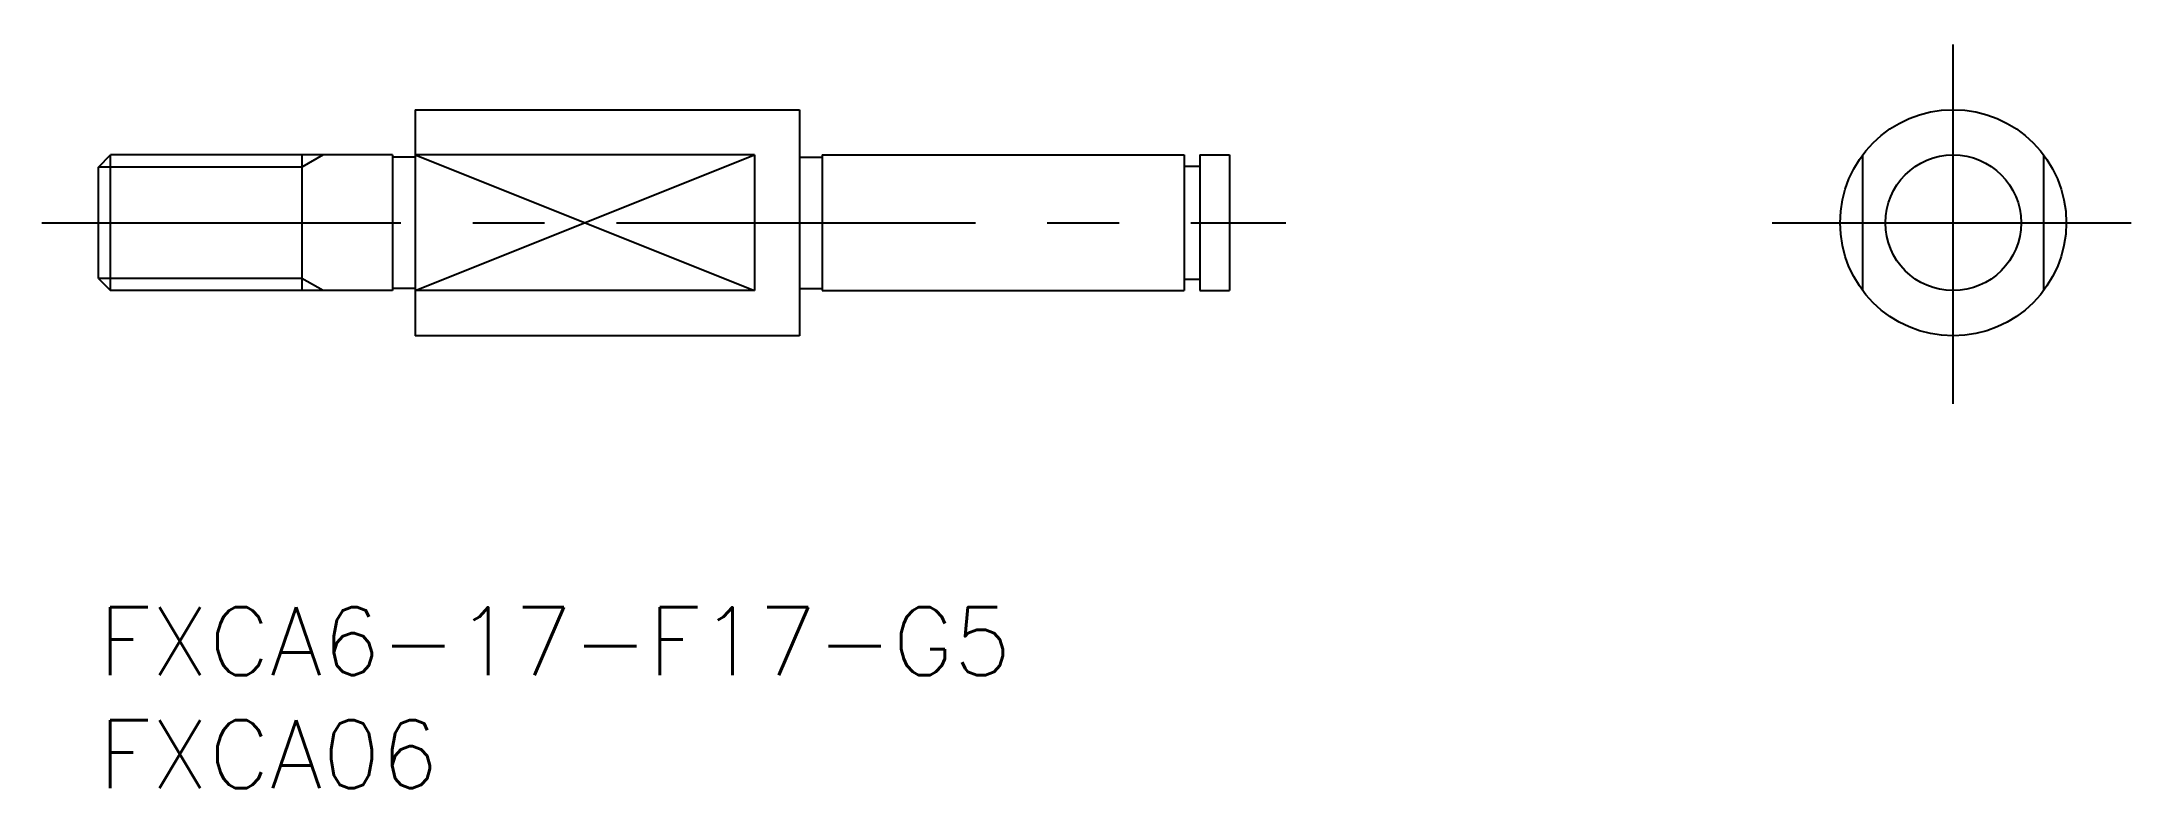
# Model space of a CAD drawing. Extents: x -2.5 to 90, y -8 to 25.
import ezdxf

# ---------------------------------------------------------------- set-up
doc = ezdxf.new("R2010")
doc.units = 0
doc.header["$LTSCALE"] = 0.5
doc.linetypes.add('CENTER', pattern=[50.8, 31.75, -6.35, 6.35, -6.35])
doc.linetypes.add('DASHED', pattern=[19.05, 12.7, -6.35])
for name, color, linetype in [('MSM_CENTER', 1, 'CENTER'), ('MSM_CONTINUOUS', 7, 'CONTINUOUS'), ('MSM_DASHED', 4, 'DASHED'), ('MSM_NARROW', 5, 'CONTINUOUS'), ('MSM_PART_NUMBER', 7, 'CONTINUOUS')]:
    doc.layers.add(name, color=color, linetype=linetype)
doc.styles.get("Standard").update_dxf_attribs({"font": 'txt.shx', "height": 3, "bigfont": 'bigfont.shx'})

# ---------------------------------------------------------------- blocks, each defined once
blk = doc.blocks.new('*U3')
at = {"layer": 'MSM_PART_NUMBER'}
blk.add_text('FXCA6-17-F17-G5', height=3, dxfattribs=at).set_placement((0, -3))
blk = doc.blocks.new('*U4')
at = {"layer": 'MSM_PART_NUMBER'}
blk.add_text('FXCA06', height=3, dxfattribs=at).set_placement((0, -8))

msp = doc.modelspace()

# ---------------------------------------------------------------- linework, layer by layer
at = {"layer": 'MSM_CENTER'}
for p, q in [((82, 9), (82, 25)), ((-2.5, 17), (52.5, 17)), ((74, 17), (90, 17))]:
    msp.add_line(p, q, dxfattribs=at)
at = {"layer": 'MSM_CONTINUOUS'}
for p, q in [((14, 22), (14, 12)), ((14, 22), (31, 22)), ((31, 22), (31, 12)), ((0, 19.4585), (0.5415, 20)), ((0, 14.5415), (0, 19.4585)), ((0.5415, 14), (0.5415, 20)), ((13, 20), (0.5415, 20)), ((9, 20), (9, 14)), ((13, 20), (13, 14)), ((14, 19.9), (13, 19.9)), ((29, 20), (14, 20)), ((29, 20), (29, 14)), ((31, 19.9), (32, 19.9)), ((32, 20), (48, 20)), ((32, 20), (32, 14)), ((48, 20), (48, 14)), ((48, 19.5), (48.7, 19.5)), ((48.7, 20), (50, 20)), ((48.7, 20), (48.7, 14)), ((50, 20), (50, 14)), ((0, 14.5415), (0.5415, 14)), ((13, 14), (0.5415, 14)), ((14, 14.1), (13, 14.1)), ((29, 14), (14, 14)), ((31, 14.1), (32, 14.1)), ((32, 14), (48, 14)), ((48, 14.5), (48.7, 14.5)), ((48.7, 14), (50, 14)), ((31, 12), (14, 12))]:
    msp.add_line(p, q, dxfattribs=at)
for radius in [5, 3]:
    msp.add_circle((82, 17), radius, dxfattribs=at)
at = {"layer": 'MSM_DASHED'}
for p, q in [((78, 14), (78, 20)), ((86, 14), (86, 20))]:
    msp.add_line(p, q, dxfattribs=at)
at = {"layer": 'MSM_NARROW'}
for p, q in [((9, 19.4585), (0, 19.4585)), ((9.9379, 20), (9, 19.4585)), ((14, 20), (29, 14)), ((14, 14), (29, 20)), ((9, 14.5415), (0, 14.5415)), ((9.9379, 14), (9, 14.5415))]:
    msp.add_line(p, q, dxfattribs=at)

# ---------------------------------------------------------------- block references
at = {"layer": 'MSM_CONTINUOUS'}
for name in ['*U3', '*U4']:
    msp.add_blockref(name, (0, 0), dxfattribs=at)

doc.saveas('drawing.dxf')
